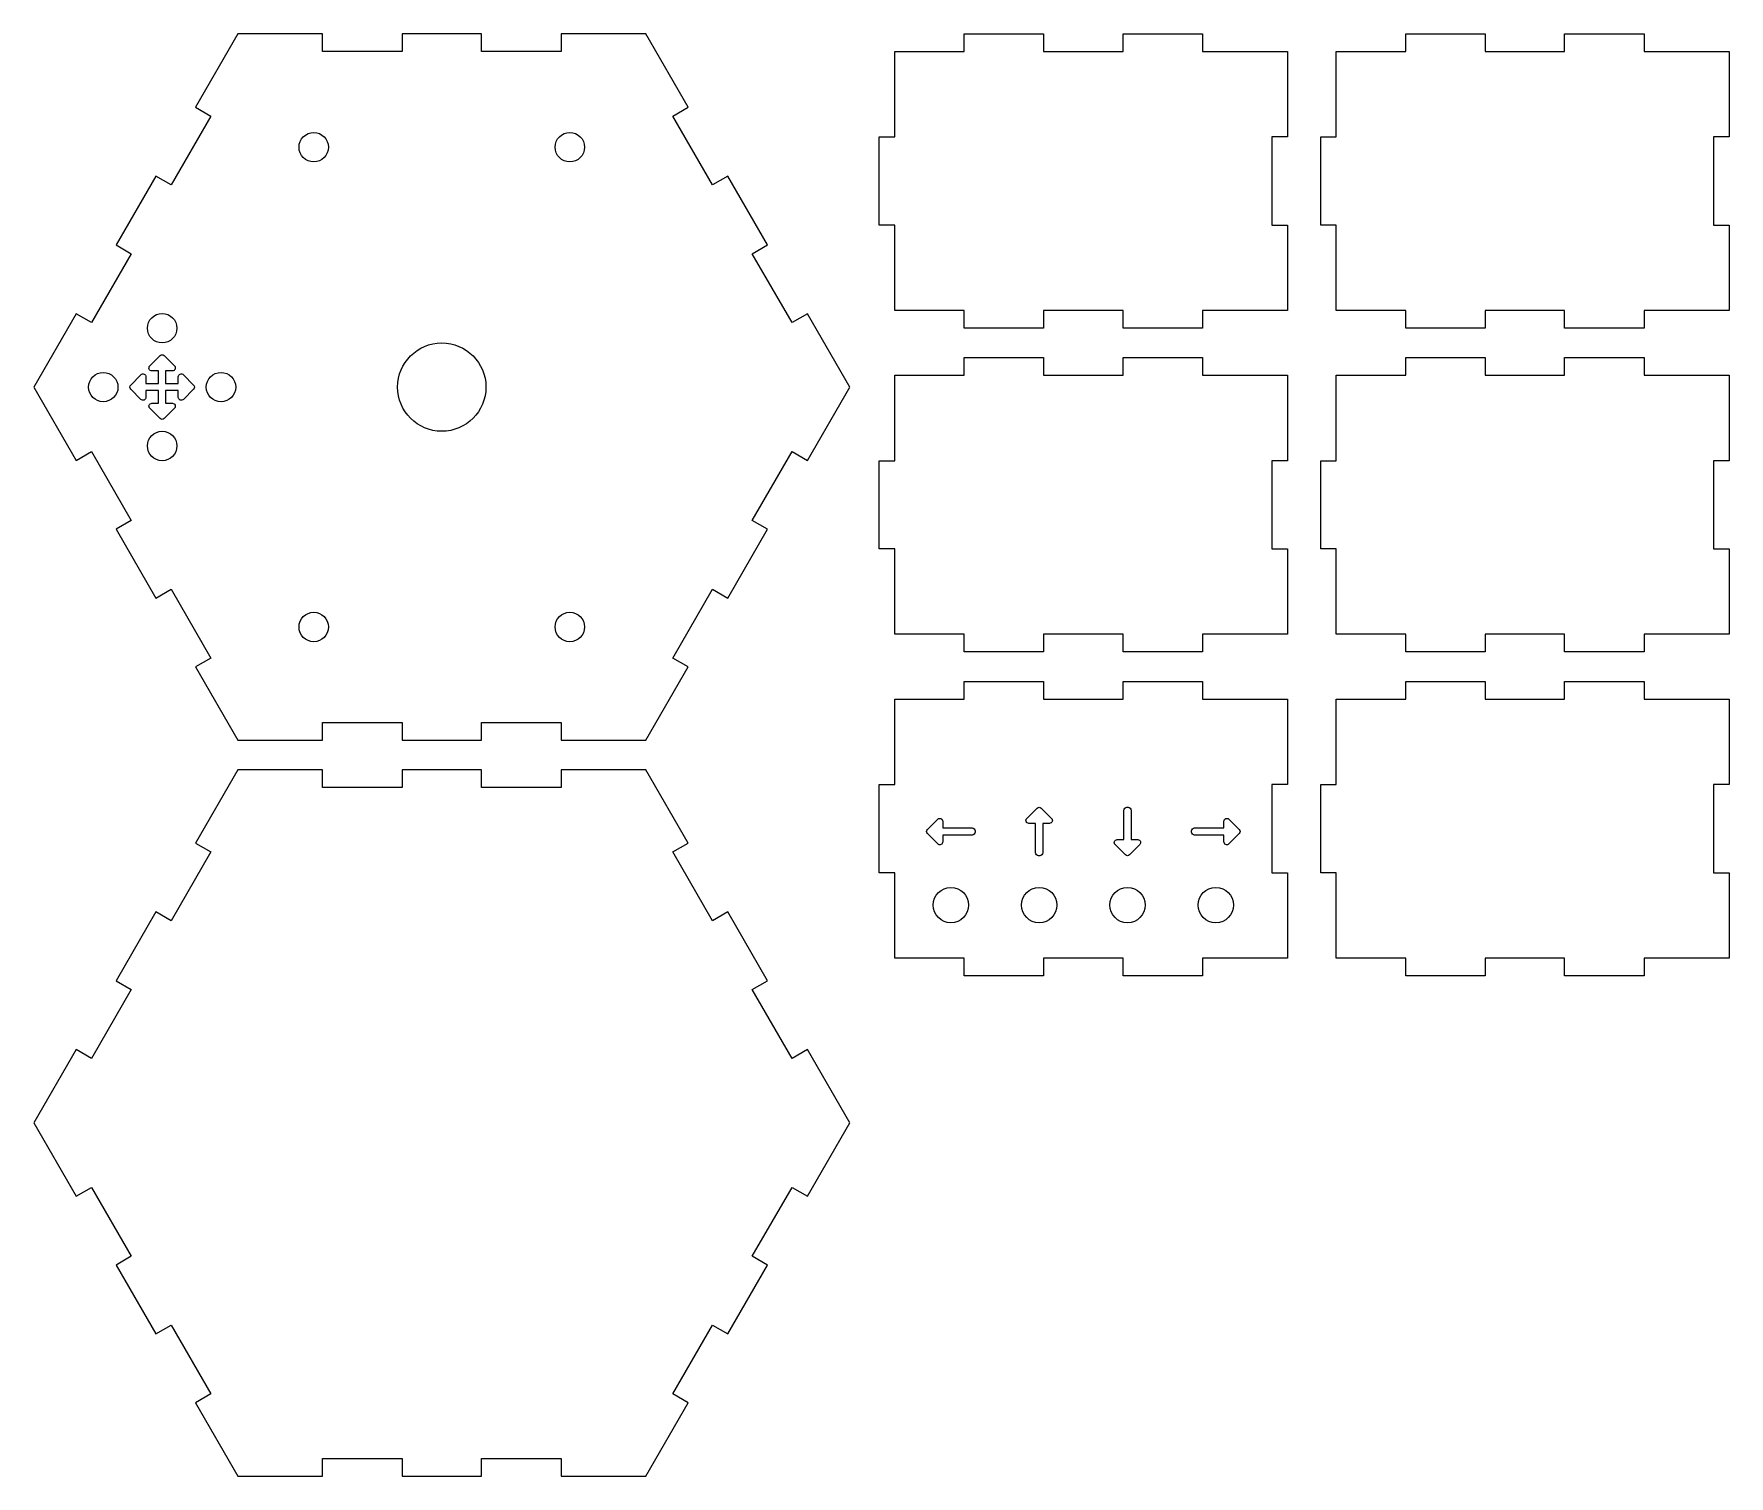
# Model space of a CAD drawing. Header units: millimetres. Extents: x 0 to 288, y 0 to 245.
import ezdxf

# ---------------------------------------------------------------- set-up
doc = ezdxf.new("R2010")
doc.units = ezdxf.units.MM

msp = doc.modelspace()

# ---------------------------------------------------------------- linework, layer by layer
at = {"color": 4}
for points in [[(34.64, 125), (49.03, 125), (49.03, 128), (62.53, 128), (62.53, 125), (76.03, 125), (76.03, 128), (89.53, 128), (89.53, 125), (103.92, 125), (111.12, 137.46), (108.52, 138.96), (115.27, 150.65), (117.87, 149.15), (124.62, 160.85), (122.02, 162.35), (128.77, 174.04), (131.37, 172.54), (138.56, 185), (131.37, 197.46), (128.77, 195.96), (122.02, 207.65), (124.62, 209.15), (117.87, 220.85), (115.27, 219.35), (108.52, 231.04), (111.12, 232.54), (103.92, 245), (89.53, 245), (89.53, 242), (76.03, 242), (76.03, 245), (62.53, 245), (62.53, 242), (49.03, 242), (49.03, 245), (34.64, 245), (27.45, 232.54), (30.04, 231.04), (23.29, 219.35), (20.7, 220.85), (13.95, 209.15), (16.54, 207.65), (9.79, 195.96), (7.2, 197.46), (0, 185), (7.2, 172.54), (9.79, 174.04), (16.54, 162.35), (13.95, 160.85), (20.7, 149.15), (23.29, 150.65), (30.04, 138.96), (27.45, 137.46)], [(146.21, 242), (158, 242), (158, 245), (171.5, 245), (171.5, 242), (185, 242), (185, 245), (198.5, 245), (198.5, 242), (212.93, 242), (212.93, 227.5), (210.29, 227.5), (210.29, 212.5), (212.93, 212.5), (212.93, 198), (198.5, 198), (198.5, 195), (185, 195), (185, 198), (171.5, 198), (171.5, 195), (158, 195), (158, 198), (146.21, 198), (146.21, 212.5), (143.56, 212.5), (143.56, 227.5), (146.21, 227.5)], [(221.21, 242), (233, 242), (233, 245), (246.5, 245), (246.5, 242), (260, 242), (260, 245), (273.5, 245), (273.5, 242), (287.93, 242), (287.93, 227.5), (285.29, 227.5), (285.29, 212.5), (287.93, 212.5), (287.93, 198), (273.5, 198), (273.5, 195), (260, 195), (260, 198), (246.5, 198), (246.5, 195), (233, 195), (233, 198), (221.21, 198), (221.21, 212.5), (218.56, 212.5), (218.56, 227.5), (221.21, 227.5)], [(146.21, 187), (158, 187), (158, 190), (171.5, 190), (171.5, 187), (185, 187), (185, 190), (198.5, 190), (198.5, 187), (212.93, 187), (212.93, 172.5), (210.29, 172.5), (210.29, 157.5), (212.93, 157.5), (212.93, 143), (198.5, 143), (198.5, 140), (185, 140), (185, 143), (171.5, 143), (171.5, 140), (158, 140), (158, 143), (146.21, 143), (146.21, 157.5), (143.56, 157.5), (143.56, 172.5), (146.21, 172.5)], [(221.21, 187), (233, 187), (233, 190), (246.5, 190), (246.5, 187), (260, 187), (260, 190), (273.5, 190), (273.5, 187), (287.93, 187), (287.93, 172.5), (285.29, 172.5), (285.29, 157.5), (287.93, 157.5), (287.93, 143), (273.5, 143), (273.5, 140), (260, 140), (260, 143), (246.5, 143), (246.5, 140), (233, 140), (233, 143), (221.21, 143), (221.21, 157.5), (218.56, 157.5), (218.56, 172.5), (221.21, 172.5)], [(146.21, 132), (158, 132), (158, 135), (171.5, 135), (171.5, 132), (185, 132), (185, 135), (198.5, 135), (198.5, 132), (212.93, 132), (212.93, 117.5), (210.29, 117.5), (210.29, 102.5), (212.93, 102.5), (212.93, 88), (198.5, 88), (198.5, 85), (185, 85), (185, 88), (171.5, 88), (171.5, 85), (158, 85), (158, 88), (146.21, 88), (146.21, 102.5), (143.56, 102.5), (143.56, 117.5), (146.21, 117.5)], [(221.21, 132), (233, 132), (233, 135), (246.5, 135), (246.5, 132), (260, 132), (260, 135), (273.5, 135), (273.5, 132), (287.93, 132), (287.93, 117.5), (285.29, 117.5), (285.29, 102.5), (287.93, 102.5), (287.93, 88), (273.5, 88), (273.5, 85), (260, 85), (260, 88), (246.5, 88), (246.5, 85), (233, 85), (233, 88), (221.21, 88), (221.21, 102.5), (218.56, 102.5), (218.56, 117.5), (221.21, 117.5)], [(34.64, 0), (49.03, 0), (49.03, 3), (62.53, 3), (62.53, 0), (76.03, 0), (76.03, 3), (89.53, 3), (89.53, 0), (103.92, 0), (111.12, 12.46), (108.52, 13.96), (115.27, 25.65), (117.87, 24.15), (124.62, 35.85), (122.02, 37.35), (128.77, 49.04), (131.37, 47.54), (138.56, 60), (131.37, 72.46), (128.77, 70.96), (122.02, 82.65), (124.62, 84.15), (117.87, 95.85), (115.27, 94.35), (108.52, 106.04), (111.12, 107.54), (103.92, 120), (89.53, 120), (89.53, 117), (76.03, 117), (76.03, 120), (62.53, 120), (62.53, 117), (49.03, 117), (49.03, 120), (34.64, 120), (27.45, 107.54), (30.04, 106.04), (23.29, 94.35), (20.7, 95.85), (13.95, 84.15), (16.54, 82.65), (9.79, 70.96), (7.2, 72.46), (0, 60), (7.2, 47.54), (9.79, 49.04), (16.54, 37.35), (13.95, 35.85), (20.7, 24.15), (23.29, 25.65), (30.04, 13.96), (27.45, 12.46)]]:
    msp.add_lwpolyline(points, close=True, dxfattribs=at)
at = {"color": 6}
for points in [[(21.18, 187.75), (20.04, 187.75, -0.668179), (19.69, 188.6), (21.43, 190.35, -0.414214), (22.14, 190.35), (23.88, 188.6, -0.668179), (23.52, 187.75), (22.38, 187.75), (22.38, 185.6), (24.53, 185.6), (24.53, 186.74, -0.668179), (25.39, 187.1), (27.13, 185.35, -0.414214), (27.13, 184.65), (25.39, 182.9, -0.668179), (24.53, 183.26), (24.53, 184.4), (22.38, 184.4), (22.38, 182.25), (23.52, 182.25, -0.668179), (23.88, 181.4), (22.14, 179.65, -0.414214), (21.43, 179.65), (19.69, 181.4, -0.668179), (20.04, 182.25), (21.18, 182.25), (21.18, 184.4), (19.03, 184.4), (19.03, 183.26, -0.668179), (18.18, 182.9), (16.44, 184.65, -0.414214), (16.44, 185.35), (18.18, 187.1, -0.668179), (19.03, 186.74), (19.03, 185.6), (21.18, 185.6)], [(170.85, 105.38), (170.65, 105.38, -0.414214), (170.15, 105.88), (170.15, 110.88), (169.01, 110.88, -0.668179), (168.65, 111.73), (170.39, 113.47, -0.414214), (171.1, 113.47), (172.84, 111.73, -0.668179), (172.49, 110.88), (171.35, 110.88), (171.35, 105.88, -0.414214)], [(185.65, 113.62), (185.85, 113.62, -0.414214), (186.35, 113.12), (186.35, 108.12), (187.49, 108.12, -0.668179), (187.84, 107.27), (186.1, 105.52, -0.414214), (185.39, 105.52), (183.65, 107.27, -0.668179), (184.01, 108.12), (185.15, 108.12), (185.15, 113.12, -0.414214)], [(159.87, 109.6), (159.87, 109.4, -0.414214), (159.37, 108.9), (154.37, 108.9), (154.37, 107.76, -0.668179), (153.52, 107.4), (151.77, 109.15, -0.414214), (151.77, 109.85), (153.52, 111.6, -0.668179), (154.37, 111.24), (154.37, 110.1), (159.37, 110.1, -0.414214)], [(196.63, 109.4), (196.63, 109.6, -0.414214), (197.13, 110.1), (202.13, 110.1), (202.13, 111.24, -0.668179), (202.98, 111.6), (204.72, 109.85, -0.414214), (204.72, 109.15), (202.98, 107.4, -0.668179), (202.13, 107.76), (202.13, 108.9), (197.13, 108.9, -0.414214)]]:
    msp.add_lwpolyline(points, format="xyb", close=True, dxfattribs=at)
at = {"color": 4}
for centre, radius in [((47.53, 225.75), 2.5), ((91.03, 225.75), 2.5), ((21.78, 195), 2.5), ((69.28, 185), 7.5), ((11.78, 185), 2.5), ((31.78, 185), 2.5), ((21.78, 175), 2.5), ((47.53, 144.25), 2.5), ((91.03, 144.25), 2.5), ((155.75, 97), 3), ((170.75, 97), 3), ((185.75, 97), 3), ((200.75, 97), 3)]:
    msp.add_circle(centre, radius, dxfattribs=at)

doc.saveas('drawing.dxf')
